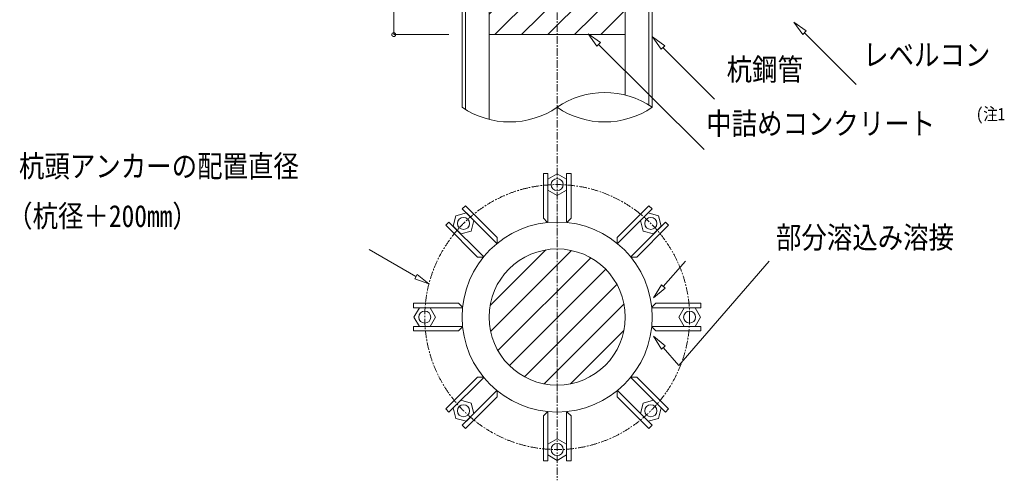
# Model space of a CAD drawing. Units: millimetres, scale not verified. Extents: x -59960 to 29700, y -21000 to 21000.
# Drawn here: x -12951 to -1438, y -4229 to 1157 of the extents above; entities that cross this region are included whole.
import ezdxf
from ezdxf.enums import TextEntityAlignment as Align

# ---------------------------------------------------------------- set-up
doc = ezdxf.new("R2010")
doc.units = ezdxf.units.MM
doc.header["$LTSCALE"] = 70
doc.linetypes.add('USER2', pattern=[2, 1.25, -0.25, 0.25, -0.25])
doc.layers.add('0-0_0', color=7, linetype='Continuous')
doc.layers.add('0-4_02_TEXT', color=7, linetype='Continuous')
for name, color, linetype, lineweight in [('0-5_05_SUNPOU', 3, 'Continuous', 18), ('0-6_03_ZU', 2, 'Continuous', 18), ('0-9_08_CENTER', 1, 'USER2', 18)]:
    doc.layers.add(name, color=color, linetype=linetype, lineweight=lineweight)
doc.styles.add('ＭＳ ゴシック', font='')
doc.styles.get('ＭＳ ゴシック').set_extended_font_data('MS Gothic')

# ---------------------------------------------------------------- blocks, each defined once
blk = doc.blocks.new('U42')
at = {"layer": '0-4_02_TEXT', "style": 'ＭＳ ゴシック', "width": 0.85}
blk.add_text('杭鋼管', height=256.6, dxfattribs=at).set_placement((25015.35, 21369.47), align=Align.BOTTOM_LEFT)
blk = doc.blocks.new('X51')
at = {"layer": '0-0_0'}
for p, q in [((22249.1, 18813.86), (22899.5, 19464.26)), ((22255.67, 18511.08), (23202.28, 19457.68)), ((22341.04, 18287.09), (23426.27, 19372.31)), ((22475.32, 18112), (23601.35, 19238.04)), ((22652.93, 17980.25), (23733.1, 19060.43)), ((22880.2, 17898.17), (23815.19, 18833.16)), ((23190.03, 17898.64), (23814.71, 18523.32))]:
    blk.add_line(p, q, dxfattribs=at)
blk = doc.blocks.new('X52')
at = {"layer": '0-0_0'}
for p, q in [((22237.67, 23150.24), (23827.23, 24739.8)), ((22237.67, 23459.6), (23517.87, 24739.8)), ((22237.67, 23768.96), (23208.51, 24739.8)), ((22237.67, 24078.32), (22899.15, 24739.8)), ((22237.67, 24387.68), (22589.8, 24739.8)), ((22237.67, 24697.04), (22280.44, 24739.8)), ((22237.67, 22840.88), (23830.17, 24433.38)), ((22237.67, 22531.52), (23830.17, 24124.02)), ((22237.67, 22222.16), (23830.17, 23814.66)), ((22306.38, 21981.51), (23830.17, 23505.3)), ((22615.74, 21981.51), (23830.17, 23195.94)), ((22925.1, 21981.51), (23830.17, 22886.58)), ((23234.46, 21981.51), (23830.17, 22577.23)), ((23543.81, 21981.51), (23830.17, 22267.87))]:
    blk.add_line(p, q, dxfattribs=at)
blk = doc.blocks.new('U53')
at = {"layer": '0-4_02_TEXT', "style": 'ＭＳ ゴシック', "width": 0.85}
blk.add_text('中詰めコンクリート', height=256.6, dxfattribs=at).set_placement((24776.09, 20736.79), align=Align.BOTTOM_LEFT)
blk = doc.blocks.new('U54')
at = {"layer": '0-4_02_TEXT', "style": 'ＭＳ ゴシック', "width": 0.85}
blk.add_text('レベルコン', height=256.6, dxfattribs=at).set_placement((26611.5, 21541.07), align=Align.BOTTOM_LEFT)
blk = doc.blocks.new('U57')
at = {"layer": '0-4_02_TEXT', "style": 'ＭＳ ゴシック', "width": 0.85}
blk.add_text('部分溶込み溶接', height=256.6, dxfattribs=at).set_placement((25591.81, 19405.87), align=Align.BOTTOM_LEFT)
blk = doc.blocks.new('U64')
at = {"layer": '0-4_02_TEXT', "style": 'ＭＳ ゴシック', "width": 0.85}
for s, p in [('杭頭アンカーの配置直径', (16740.49, 20239.01)), ('（杭径＋200mm）', (16601.65, 19655.68))]:
    blk.add_text(s, height=256.6, dxfattribs=at).set_placement(p, align=Align.BOTTOM_LEFT)
blk = doc.blocks.new('U65')
at = {"layer": '0-0_0', "style": 'ＭＳ ゴシック', "width": 0.85}
blk.add_text('(注1', height=146.6, dxfattribs=at).set_placement((27930.94, 20936.16), align=Align.BOTTOM_LEFT)

msp = doc.modelspace()

# ---------------------------------------------------------------- linework, layer by layer
at = {"layer": '0-5_05_SUNPOU'}
for p, q in [((-3170.47, 400.35), (-3773.86, 1003.74)), ((-4948.73, -362.67), (-6181.29, 868.32)), ((-4826.13, 228.75), (-5429.51, 832.13)), ((-8865.76, -1529.01), (-8317.19, -1845.73)), ((-5164.17, -1666.39), (-5425.18, -1963.65)), ((-4188.96, -1666.39), (-5244.37, -2886.49)), ((-5244.37, -2886.49), (-5425.18, -2677.47))]:
    msp.add_line(p, q, dxfattribs=at)
msp.add_lwpolyline([(-7934.69, 981.51), (-8577.95, 981.51), (-8577.95, 3739.8)], dxfattribs=at)
for points in [[(-3753.23, 1024.36), (-3897.6, 1127.48), (-3794.48, 983.11)], [(-6160.66, 888.94), (-6305.03, 992.06), (-6201.91, 847.69)], [(-5408.89, 852.76), (-5553.26, 955.88), (-5450.14, 811.51)], [(-8332.62, -1873.37), (-8165.62, -1933.24), (-8304.18, -1822.44)], [(-5403.12, -1982.73), (-5539.67, -2096.01), (-5447.24, -1944.57)], [(-5403.12, -2658.39), (-5539.67, -2545.12), (-5447.24, -2696.55)]]:
    msp.add_lwpolyline(points, close=True, dxfattribs=at)
msp.add_circle((-8577.95, 981.51), 21.88, dxfattribs=at)
at = {"layer": '0-6_03_ZU'}
for p, q in [((-7777.33, 3739.8), (-7777.33, 133.12)), ((-7462.33, 3739.8), (-7462.33, -9.58)), ((-5869.83, 3739.8), (-5869.83, 275.82)), ((-5554.83, 3739.8), (-5554.83, 133.12)), ((-7737.33, 3669.8), (-7737.33, 107.01)), ((-5594.83, 3669.8), (-5594.83, 159.23)), ((-7462.33, 981.51), (-5869.83, 981.51)), ((-6827.96, -640.56), (-6827.96, -1165.56)), ((-6775.46, -640.56), (-6827.96, -640.56)), ((-6775.46, -640.56), (-6775.46, -1209.31)), ((-6556.71, -640.56), (-6556.71, -1209.31)), ((-6556.71, -640.56), (-6504.21, -640.56)), ((-6504.21, -640.56), (-6504.21, -1165.56)), ((-7776.68, -1055.28), (-7739.56, -1018.16)), ((-7739.56, -1018.16), (-7368.33, -1389.39)), ((-5592.6, -1018.16), (-5963.84, -1389.39)), ((-5555.48, -1055.28), (-5592.6, -1018.16)), ((-7776.68, -1055.28), (-7374.51, -1457.45)), ((-5555.48, -1055.28), (-5957.65, -1457.45)), ((-7931.36, -1209.96), (-7968.48, -1247.09)), ((-7968.48, -1247.09), (-7597.25, -1618.32)), ((-7931.36, -1209.96), (-7529.19, -1612.13)), ((-6784.21, -1209.31), (-6827.96, -1165.56)), ((-6775.46, -1209.31), (-6784.21, -1209.31)), ((-5400.8, -1209.96), (-5802.97, -1612.13)), ((-5363.68, -1247.09), (-5734.91, -1618.32)), ((-5400.8, -1209.96), (-5363.68, -1247.09)), ((-5963.84, -1451.26), (-5963.84, -1389.39)), ((-5957.65, -1457.45), (-5963.84, -1451.26)), ((-7535.38, -1618.32), (-7597.25, -1618.32)), ((-7529.19, -1612.13), (-7535.38, -1618.32)), ((-8346.08, -2158.69), (-7821.08, -2158.69)), ((-8346.08, -2211.19), (-8346.08, -2158.69)), ((-5554.83, -2202.44), (-5511.08, -2158.69)), ((-4986.08, -2158.69), (-5511.08, -2158.69)), ((-4986.08, -2211.19), (-4986.08, -2158.69)), ((-8346.08, -2211.19), (-7777.33, -2211.19)), ((-5554.83, -2211.19), (-5554.83, -2202.44)), ((-4986.08, -2211.19), (-5554.83, -2211.19)), ((-8346.08, -2429.94), (-7777.33, -2429.94)), ((-8346.08, -2429.94), (-8346.08, -2482.44)), ((-8346.08, -2482.44), (-7821.08, -2482.44)), ((-7777.33, -2438.69), (-7821.08, -2482.44)), ((-7777.33, -2429.94), (-7777.33, -2438.69)), ((-4986.08, -2429.94), (-5554.83, -2429.94)), ((-4986.08, -2482.44), (-5511.08, -2482.44)), ((-4986.08, -2429.94), (-4986.08, -2482.44)), ((-7968.48, -3394.04), (-7597.25, -3022.81)), ((-7931.36, -3431.16), (-7529.19, -3029)), ((-5802.97, -3029), (-5796.78, -3022.81)), ((-5400.8, -3431.16), (-5802.97, -3029)), ((-5796.78, -3022.81), (-5734.91, -3022.81)), ((-5363.68, -3394.04), (-5734.91, -3022.81)), ((-7776.68, -3585.84), (-7374.51, -3183.67)), ((-7374.51, -3183.67), (-7368.33, -3189.86)), ((-7368.33, -3189.86), (-7368.33, -3251.73)), ((-5555.48, -3585.84), (-5957.65, -3183.67)), ((-7739.56, -3622.96), (-7368.33, -3251.73)), ((-5592.6, -3622.96), (-5963.84, -3251.73)), ((-7931.36, -3431.16), (-7968.48, -3394.04)), ((-6775.46, -4000.56), (-6775.46, -3431.81)), ((-6556.71, -4000.56), (-6556.71, -3431.81)), ((-6556.71, -3431.81), (-6547.96, -3431.81)), ((-6547.96, -3431.81), (-6504.21, -3475.56)), ((-5400.8, -3431.16), (-5363.68, -3394.04)), ((-6827.96, -4000.56), (-6827.96, -3475.56)), ((-6504.21, -4000.56), (-6504.21, -3475.56)), ((-7776.68, -3585.84), (-7739.56, -3622.96)), ((-5555.48, -3585.84), (-5592.6, -3622.96)), ((-6775.46, -4000.56), (-6827.96, -4000.56)), ((-6556.71, -4000.56), (-6504.21, -4000.56))]:
    msp.add_line(p, q, dxfattribs=at)
for points in [[(-6775.46, -834.96), (-6666.08, -898.11), (-6556.71, -834.96), (-6556.71, -708.66), (-6666.08, -645.52), (-6775.46, -708.66)], [(-7793.9, -1347.42), (-7671.91, -1314.74), (-7639.22, -1192.74), (-7728.53, -1103.44), (-7850.52, -1136.13), (-7883.2, -1258.12)], [(-5692.94, -1192.74), (-5660.25, -1314.74), (-5538.26, -1347.42), (-5448.96, -1258.12), (-5481.65, -1136.13), (-5603.64, -1103.44)], [(-8151.68, -2429.94), (-8088.54, -2320.56), (-8151.68, -2211.19), (-8277.98, -2211.19), (-8341.13, -2320.56), (-8277.98, -2429.94)], [(-5180.48, -2211.19), (-5243.63, -2320.56), (-5180.48, -2429.94), (-5054.18, -2429.94), (-4991.04, -2320.56), (-5054.18, -2211.19)], [(-7639.22, -3448.38), (-7671.91, -3326.39), (-7793.9, -3293.7), (-7883.2, -3383.01), (-7850.52, -3505), (-7728.53, -3537.69)], [(-5538.26, -3293.7), (-5660.25, -3326.39), (-5692.94, -3448.38), (-5603.64, -3537.69), (-5481.65, -3505), (-5448.96, -3383.01)], [(-6556.71, -3806.16), (-6666.08, -3743.02), (-6775.46, -3806.16), (-6775.46, -3932.46), (-6666.08, -3995.61), (-6556.71, -3932.46)]]:
    msp.add_lwpolyline(points, close=True, dxfattribs=at)
for points in [[(-6556.71, -1209.31), (-6547.96, -1209.31), (-6504.21, -1165.56)], [(-7374.51, -1457.45), (-7368.33, -1451.26), (-7368.33, -1389.39)], [(-5802.97, -1612.13), (-5796.78, -1618.32), (-5734.91, -1618.32)], [(-7777.33, -2211.19), (-7777.33, -2202.44), (-7821.08, -2158.69)], [(-5554.83, -2429.94), (-5554.83, -2438.69), (-5511.08, -2482.44)], [(-7529.19, -3029), (-7535.38, -3022.81), (-7597.25, -3022.81)], [(-5957.65, -3183.67), (-5963.84, -3189.86), (-5963.84, -3251.73)], [(-6775.46, -3431.81), (-6784.21, -3431.81), (-6827.96, -3475.56)]]:
    msp.add_lwpolyline(points, dxfattribs=at)
for centre, radius in [((-6666.08, -771.81), 70.44), ((-7761.21, -1225.43), 70.44), ((-6666.08, -2320.56), 1111.25), ((-5570.95, -1225.43), 70.44), ((-6666.08, -2320.56), 796.25), ((-8214.83, -2320.56), 70.44), ((-5117.33, -2320.56), 70.44), ((-7761.21, -3415.69), 70.44), ((-5570.95, -3415.69), 70.44), ((-6666.08, -3869.31), 70.44)]:
    msp.add_circle(centre, radius, dxfattribs=at)
for centre, start, end in [((-6110.46, -674.38), 55.46889, 124.53113), ((-7221.71, 940.62), 235.46889, 304.53113), ((-6110.46, 940.62), 235.46887, 304.53111)]:
    msp.add_arc(centre, 980.19, start, end, dxfattribs=at)
at = {"layer": '0-9_08_CENTER'}
msp.add_line((-6666.08, 9642.59), (-6666.08, -4228.96), dxfattribs=at)
msp.add_circle((-6666.08, -2320.56), 1548.75, dxfattribs=at)

# ---------------------------------------------------------------- block references
at = {"layer": '0-5_05_SUNPOU'}
for name in ['X52', 'X51']:
    msp.add_blockref(name, (-29700, -21000), dxfattribs=at)
at = {"layer": '0-6_03_ZU'}
for name in ['U54', 'U42', 'U65', 'U53', 'U64', 'U57']:
    msp.add_blockref(name, (-29700, -21000), dxfattribs=at)

doc.saveas('drawing.dxf')
